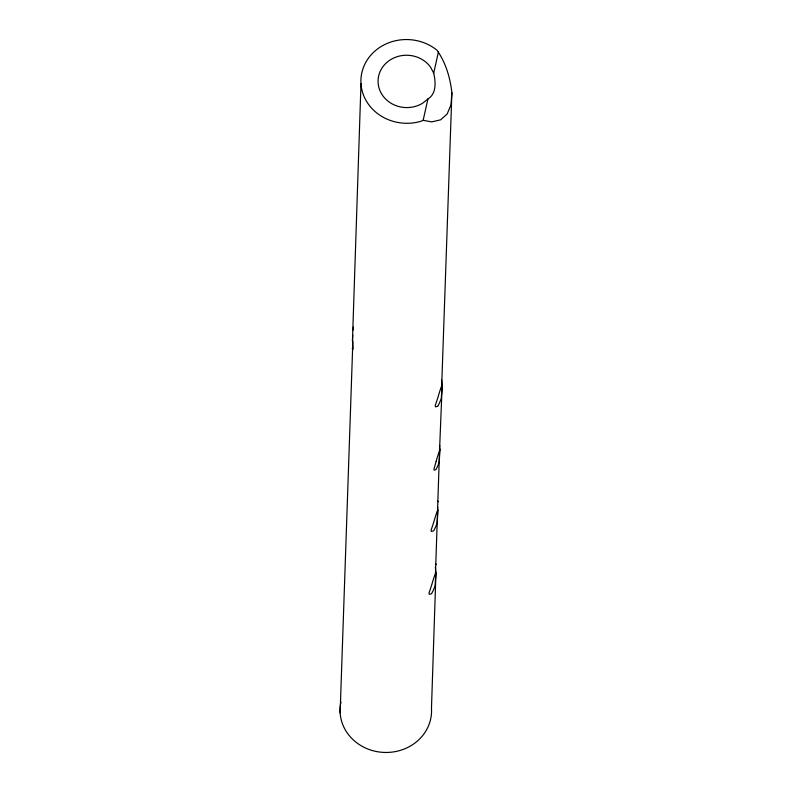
<?xml version="1.0" encoding="UTF-8"?>
<svg xmlns="http://www.w3.org/2000/svg" width="792" height="792" viewBox="0 0 792 792"><rect width="100%" height="100%" fill="white"/><g stroke="black" fill="none" stroke-linecap="round" stroke-linejoin="round"><path stroke-width="1.19" d="M340.115 712.869L352.876 340.916M352.202 348.401L352.975 349.193L352.48 340.184L360.984 83.695M435.353 567.102L435.956 572.824L431.472 708.305A45.768 41.867 1.9 0 1 382.566 752.341A45.768 41.867 1.9 0 1 340.956 701.969M435.956 572.824L435.046 585.961A15.939 1.911 -72.2 0 1 431.452 593.792L429.274 594.317L429.007 593.109L431.749 584.813A15.939 1.911 -72.2 0 1 435.471 573.279L437.709 507.286M438.045 509.959L437.135 523.096A15.939 1.911 -72.2 0 1 433.531 530.917L431.363 531.442L431.086 530.234L433.828 521.948A15.939 1.911 -72.2 0 1 437.55 510.404L439.718 445.441M439.52 450.995L442.183 385.367L441.57 379.635M437.669 406.336L435.491 406.85L435.224 405.652L437.966 397.356A15.939 1.911 -72.2 0 1 441.688 385.813L451.885 92.803C450.222 77.804 445.757 62.588 437.006 50.233A45.768 41.867 1.9 0 0 361.825 72.795A45.768 41.867 1.9 0 0 421.156 121.216L423.146 120.334L431.719 121.879L440.57 119.84L447.143 114.008L451.004 104.791L451.885 92.803M352.48 340.184L352.806 335.135M442.183 385.367L441.263 398.505A15.939 1.911 -72.2 0 1 437.669 406.336M440.065 449.024L439.144 462.528A14.484 1.742 -72.2 0 1 435.867 469.646L434.194 470.181L433.947 469.082L436.144 461.488M353.173 330.017L353.39 327.047M423.146 120.334L427.908 99.01C436.649 93.664 435.699 81.784 433.699 73.092L438.461 51.777M428.066 98.881L422.433 103.336A28.601 26.166 1.9 0 1 382.803 95.713A28.601 26.166 1.9 0 1 390.892 59.499A28.601 26.166 1.9 0 1 430.521 67.112L433.788 73.27M437.55 500.94L438.322 501.742M435.838 563.815L436.234 564.607M436.144 461.34A14.484 1.742 -72.2 0 1 439.53 450.846"/></g></svg>
